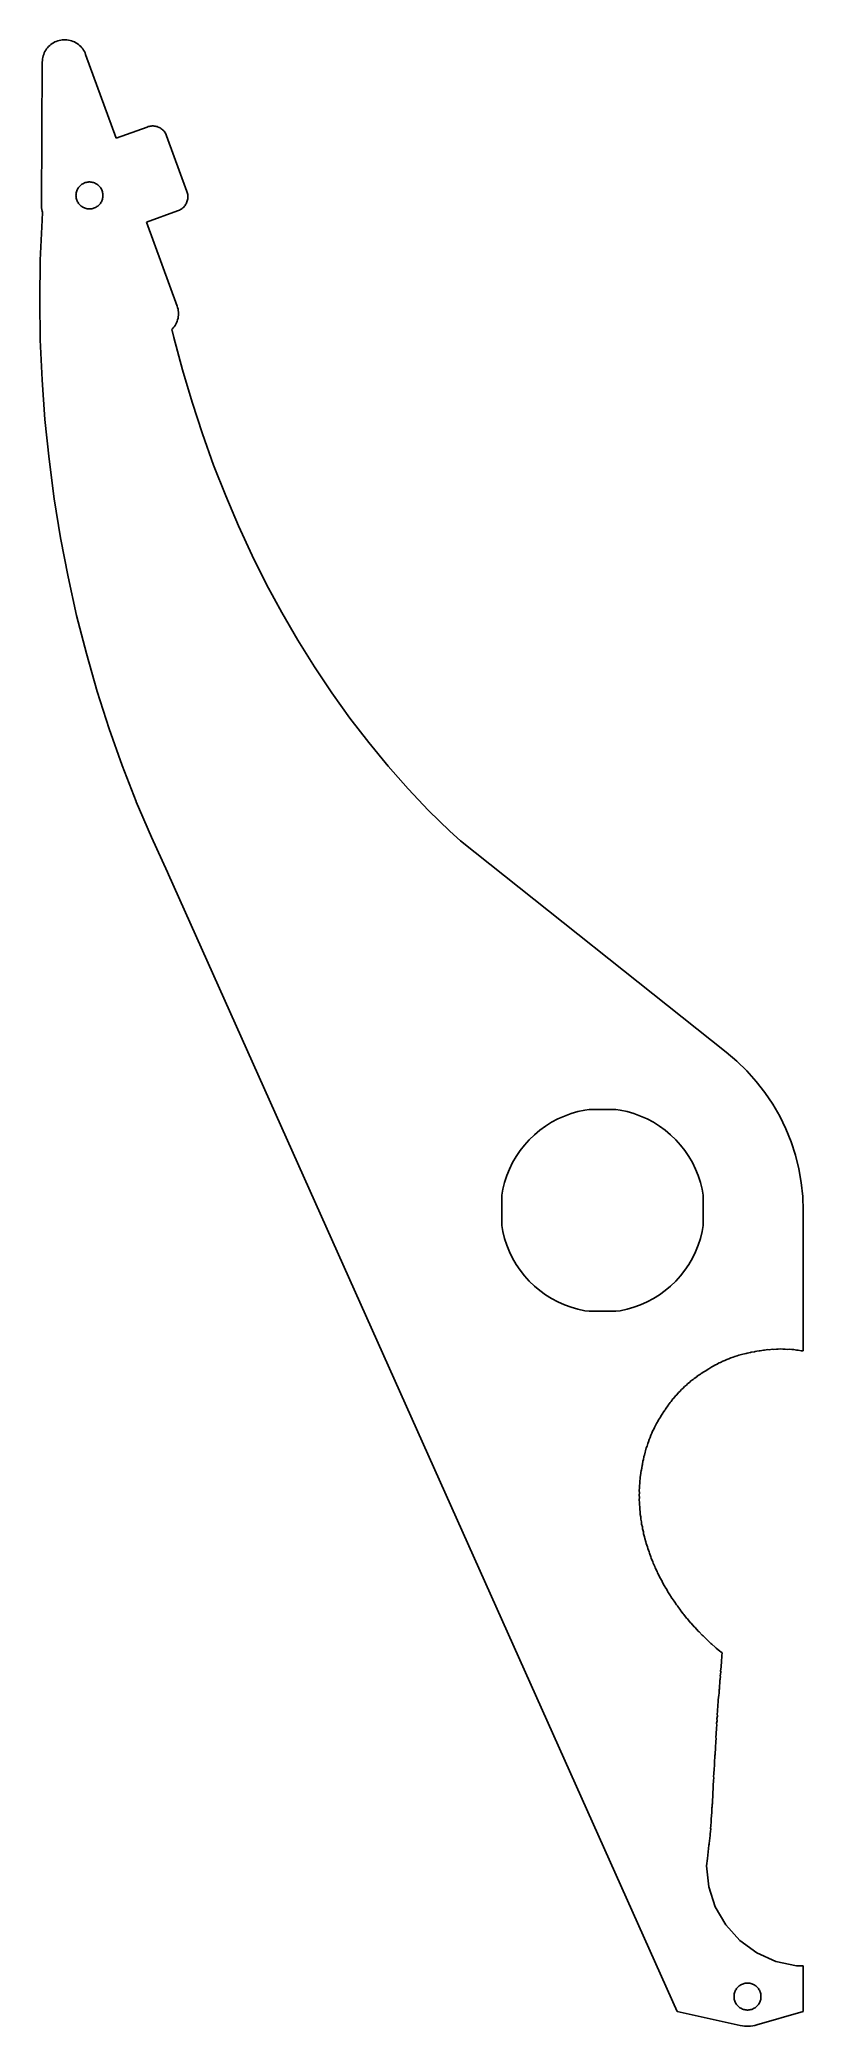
# Model space of a CAD drawing. Header units: metres. Extents: x -61 to 22, y -88 to 126.
import ezdxf

# ---------------------------------------------------------------- set-up
doc = ezdxf.new("R2010")
doc.units = ezdxf.units.M

msp = doc.modelspace()

# ---------------------------------------------------------------- linework, layer by layer
for p, q in [((-60.2069, 124.018), (-60.2359, 123.853)), ((-60.1663, 124.181), (-60.2069, 124.018)), ((-60.1146, 124.34), (-60.1663, 124.181)), ((-60.0518, 124.495), (-60.1146, 124.34)), ((-59.9784, 124.646), (-60.0518, 124.495)), ((-59.8946, 124.791), (-59.9784, 124.646)), ((-59.8009, 124.93), (-59.8946, 124.791)), ((-59.6978, 125.062), (-59.8009, 124.93)), ((-59.5857, 125.186), (-59.6978, 125.062)), ((-59.4652, 125.303), (-59.5857, 125.186)), ((-59.3369, 125.41), (-59.4652, 125.303)), ((-59.2014, 125.509), (-59.3369, 125.41)), ((-59.0593, 125.598), (-59.2014, 125.509)), ((-58.9114, 125.676), (-59.0593, 125.598)), ((-58.7584, 125.744), (-58.9114, 125.676)), ((-58.6009, 125.802), (-58.7584, 125.744)), ((-58.4399, 125.848), (-58.6009, 125.802)), ((-58.2761, 125.883), (-58.4399, 125.848)), ((-58.1102, 125.906), (-58.2761, 125.883)), ((-57.9431, 125.918), (-58.1102, 125.906)), ((-57.7755, 125.918), (-57.9431, 125.918)), ((-57.6084, 125.906), (-57.7755, 125.918)), ((-57.4425, 125.883), (-57.6084, 125.906)), ((-57.2787, 125.848), (-57.4425, 125.883)), ((-57.1177, 125.802), (-57.2787, 125.848)), ((-56.9602, 125.744), (-57.1177, 125.802)), ((-56.8072, 125.676), (-56.9602, 125.744)), ((-56.6593, 125.598), (-56.8072, 125.676)), ((-56.5172, 125.509), (-56.6593, 125.598)), ((-56.3817, 125.41), (-56.5172, 125.509)), ((-56.2534, 125.303), (-56.3817, 125.41)), ((-56.1329, 125.186), (-56.2534, 125.303)), ((-56.0208, 125.062), (-56.1329, 125.186)), ((-55.9177, 124.93), (-56.0208, 125.062)), ((-55.824, 124.791), (-55.9177, 124.93)), ((-55.7402, 124.646), (-55.824, 124.791)), ((-55.6668, 124.495), (-55.7402, 124.646)), ((-55.604, 124.34), (-55.6668, 124.495)), ((-52.3199, 115.317), (-55.604, 124.34)), ((-60.2593, 123.519), (-60.3652, 108.156)), ((-60.2535, 123.687), (-60.2593, 123.519)), ((-60.2359, 123.853), (-60.2535, 123.687)), ((-48.9899, 116.53), (-52.3199, 115.317)), ((-48.8849, 116.568), (-48.9899, 116.53)), ((-48.7776, 116.599), (-48.8849, 116.568)), ((-48.6684, 116.622), (-48.7776, 116.599)), ((-48.5578, 116.638), (-48.6684, 116.622)), ((-48.4464, 116.646), (-48.5578, 116.638)), ((-48.3347, 116.646), (-48.4464, 116.646)), ((-48.2233, 116.638), (-48.3347, 116.646)), ((-48.1127, 116.622), (-48.2233, 116.638)), ((-48.0034, 116.599), (-48.1127, 116.622)), ((-47.8961, 116.568), (-48.0034, 116.599)), ((-47.7912, 116.53), (-47.8961, 116.568)), ((-47.6891, 116.485), (-47.7912, 116.53)), ((-47.5905, 116.432), (-47.6891, 116.485)), ((-47.4958, 116.373), (-47.5905, 116.432)), ((-47.4055, 116.307), (-47.4958, 116.373)), ((-47.3199, 116.236), (-47.4055, 116.307)), ((-47.2396, 116.158), (-47.3199, 116.236)), ((-47.1649, 116.075), (-47.2396, 116.158)), ((-47.0961, 115.987), (-47.1649, 116.075)), ((-47.0336, 115.895), (-47.0961, 115.987)), ((-46.9778, 115.798), (-47.0336, 115.895)), ((-46.9288, 115.697), (-46.9778, 115.798)), ((-46.887, 115.594), (-46.9288, 115.697)), ((-44.6981, 109.58), (-46.887, 115.594)), ((-56.6395, 109.167), (-56.6359, 109.268)), ((-56.6359, 109.066), (-56.6395, 109.167)), ((-56.6359, 109.268), (-56.6254, 109.368)), ((-56.6254, 108.965), (-56.6359, 109.066)), ((-56.6254, 109.368), (-56.6078, 109.468)), ((-56.6078, 109.468), (-56.5833, 109.566)), ((-56.5833, 109.566), (-56.552, 109.663)), ((-56.552, 109.663), (-56.5141, 109.756)), ((-56.5141, 109.756), (-56.4697, 109.847)), ((-56.4697, 109.847), (-56.4191, 109.935)), ((-56.4191, 109.935), (-56.3625, 110.019)), ((-56.3625, 110.019), (-56.3002, 110.099)), ((-56.3002, 110.099), (-56.2325, 110.174)), ((-56.2325, 110.174), (-56.1597, 110.244)), ((-56.1597, 110.244), (-56.0822, 110.309)), ((-56.0822, 110.309), (-56.0003, 110.369)), ((-56.0003, 110.369), (-55.9145, 110.422)), ((-55.9145, 110.422), (-55.8251, 110.47)), ((-55.8251, 110.47), (-55.7327, 110.511)), ((-55.7327, 110.511), (-55.6375, 110.546)), ((-55.6375, 110.546), (-55.5403, 110.574)), ((-55.5403, 110.574), (-55.4413, 110.595)), ((-55.4413, 110.595), (-55.341, 110.609)), ((-55.341, 110.609), (-55.2401, 110.616)), ((-55.2401, 110.616), (-55.1389, 110.616)), ((-55.1389, 110.616), (-55.0379, 110.609)), ((-55.0379, 110.609), (-54.9377, 110.595)), ((-54.9377, 110.595), (-54.8387, 110.574)), ((-54.8387, 110.574), (-54.7414, 110.546)), ((-54.7414, 110.546), (-54.6463, 110.511)), ((-54.6463, 110.511), (-54.5538, 110.47)), ((-54.5538, 110.47), (-54.4645, 110.422)), ((-54.4645, 110.422), (-54.3786, 110.369)), ((-54.3786, 110.369), (-54.2968, 110.309)), ((-54.2968, 110.309), (-54.2192, 110.244)), ((-54.2192, 110.244), (-54.1464, 110.174)), ((-54.1464, 110.174), (-54.0787, 110.099)), ((-54.0787, 110.099), (-54.0164, 110.019)), ((-54.0164, 110.019), (-53.9598, 109.935)), ((-53.9598, 109.935), (-53.9092, 109.847)), ((-53.9092, 109.847), (-53.8648, 109.756)), ((-53.8648, 109.756), (-53.8269, 109.663)), ((-53.8269, 109.663), (-53.7956, 109.566)), ((-53.7956, 109.566), (-53.7712, 109.468)), ((-53.7712, 109.468), (-53.7536, 109.368)), ((-53.7536, 109.368), (-53.743, 109.268)), ((-53.743, 109.066), (-53.7536, 108.965)), ((-53.743, 109.268), (-53.7395, 109.167)), ((-53.7395, 109.167), (-53.743, 109.066)), ((-44.6636, 109.474), (-44.6981, 109.58)), ((-44.6366, 109.365), (-44.6636, 109.474)), ((-44.6172, 109.255), (-44.6366, 109.365)), ((-44.6055, 109.144), (-44.6172, 109.255)), ((-44.6016, 109.033), (-44.6055, 109.144)), ((-44.6055, 108.921), (-44.6016, 109.033)), ((-60.3652, 108.156), (-60.3593, 107.989)), ((-60.3593, 107.989), (-60.3418, 107.822)), ((-60.3418, 107.822), (-60.3127, 107.657)), ((-60.3127, 107.657), (-60.2722, 107.495)), ((-60.2283, 107.36), (-60.2901, 106.512)), ((-60.2722, 107.495), (-60.2283, 107.36)), ((-56.6078, 108.865), (-56.6254, 108.965)), ((-56.5833, 108.767), (-56.6078, 108.865)), ((-56.552, 108.671), (-56.5833, 108.767)), ((-56.5141, 108.577), (-56.552, 108.671)), ((-56.4697, 108.486), (-56.5141, 108.577)), ((-56.4191, 108.398), (-56.4697, 108.486)), ((-56.3625, 108.314), (-56.4191, 108.398)), ((-56.3002, 108.235), (-56.3625, 108.314)), ((-56.2325, 108.159), (-56.3002, 108.235)), ((-56.1597, 108.089), (-56.2325, 108.159)), ((-56.0822, 108.024), (-56.1597, 108.089)), ((-56.0003, 107.965), (-56.0822, 108.024)), ((-55.9145, 107.911), (-56.0003, 107.965)), ((-55.8251, 107.863), (-55.9145, 107.911)), ((-55.7327, 107.822), (-55.8251, 107.863)), ((-55.6375, 107.788), (-55.7327, 107.822)), ((-55.5403, 107.76), (-55.6375, 107.788)), ((-55.4413, 107.739), (-55.5403, 107.76)), ((-55.341, 107.725), (-55.4413, 107.739)), ((-55.2401, 107.718), (-55.341, 107.725)), ((-55.1389, 107.718), (-55.2401, 107.718)), ((-55.0379, 107.725), (-55.1389, 107.718)), ((-54.9377, 107.739), (-55.0379, 107.725)), ((-54.8387, 107.76), (-54.9377, 107.739)), ((-54.7414, 107.788), (-54.8387, 107.76)), ((-54.6463, 107.822), (-54.7414, 107.788)), ((-54.5538, 107.863), (-54.6463, 107.822)), ((-54.4645, 107.911), (-54.5538, 107.863)), ((-54.3786, 107.965), (-54.4645, 107.911)), ((-54.2968, 108.024), (-54.3786, 107.965)), ((-54.2192, 108.089), (-54.2968, 108.024)), ((-54.1464, 108.159), (-54.2192, 108.089)), ((-54.0787, 108.235), (-54.1464, 108.159)), ((-54.0164, 108.314), (-54.0787, 108.235)), ((-53.9598, 108.398), (-54.0164, 108.314)), ((-53.9092, 108.486), (-53.9598, 108.398)), ((-53.8648, 108.577), (-53.9092, 108.486)), ((-53.8269, 108.671), (-53.8648, 108.577)), ((-53.7956, 108.767), (-53.8269, 108.671)), ((-53.7712, 108.865), (-53.7956, 108.767)), ((-53.7536, 108.965), (-53.7712, 108.865)), ((-49.038, 106.3), (-45.7072, 107.511)), ((-45.7072, 107.511), (-45.6022, 107.549)), ((-45.6022, 107.549), (-45.5002, 107.595)), ((-45.5002, 107.595), (-45.4016, 107.647)), ((-45.4016, 107.647), (-45.3069, 107.706)), ((-45.3069, 107.706), (-45.2165, 107.772)), ((-45.2165, 107.772), (-45.131, 107.844)), ((-45.131, 107.844), (-45.0506, 107.921)), ((-45.0506, 107.921), (-44.9759, 108.004)), ((-44.9759, 108.004), (-44.9072, 108.092)), ((-44.9072, 108.092), (-44.8447, 108.185)), ((-44.8447, 108.185), (-44.7889, 108.281)), ((-44.7889, 108.281), (-44.7399, 108.382)), ((-44.7399, 108.382), (-44.6981, 108.485)), ((-44.6981, 108.485), (-44.6636, 108.592)), ((-44.6636, 108.592), (-44.6366, 108.7)), ((-44.6366, 108.7), (-44.6172, 108.81)), ((-44.6172, 108.81), (-44.6055, 108.921)), ((-60.2901, 106.512), (-60.4775, 102.221)), ((-45.7539, 97.2768), (-49.038, 106.3)), ((-60.4775, 102.221), (-60.54, 97.925)), ((-60.54, 97.925), (-60.4775, 93.629)), ((-45.7021, 97.1175), (-45.7539, 97.2768)), ((-45.6616, 96.955), (-45.7021, 97.1175)), ((-45.6325, 96.79), (-45.6616, 96.955)), ((-45.615, 96.6234), (-45.6325, 96.79)), ((-45.6325, 96.122), (-45.615, 96.2886)), ((-45.6091, 96.456), (-45.615, 96.6234)), ((-45.615, 96.2886), (-45.6091, 96.456)), ((-46.348, 94.7257), (-46.2827, 94.7888)), ((-46.2771, 94.6516), (-46.348, 94.7257)), ((-46.2827, 94.7888), (-46.1706, 94.9133)), ((-46.1013, 93.9043), (-46.2771, 94.6516)), ((-46.1706, 94.9133), (-46.0675, 95.0453)), ((-46.0675, 95.0453), (-45.9738, 95.1842)), ((-45.9738, 95.1842), (-45.89, 95.3292)), ((-45.89, 95.3292), (-45.8166, 95.4798)), ((-45.8166, 95.4798), (-45.7539, 95.6351)), ((-45.7539, 95.6351), (-45.7021, 95.7944)), ((-45.7021, 95.7944), (-45.6616, 95.957)), ((-45.6616, 95.957), (-45.6325, 96.122)), ((-60.4775, 93.629), (-60.2901, 89.3383)), ((-45.1729, 90.399), (-46.1013, 93.9043)), ((-44.1509, 86.938), (-45.1729, 90.399)), ((-60.2901, 89.3383), (-59.9781, 85.058)), ((-43.0367, 83.5255), (-44.1509, 86.938)), ((-59.9781, 85.058), (-59.5417, 80.7933)), ((-41.8315, 80.1656), (-43.0367, 83.5255)), ((-59.5417, 80.7933), (-58.9816, 76.5496)), ((-40.5368, 76.8624), (-41.8315, 80.1656)), ((-58.9816, 76.5496), (-58.2984, 72.3319)), ((-39.1543, 73.62), (-40.5368, 76.8624)), ((-37.6855, 70.4423), (-39.1543, 73.62)), ((-58.2984, 72.3319), (-57.4929, 68.1454)), ((-36.1324, 67.3331), (-37.6855, 70.4423)), ((-57.4929, 68.1454), (-56.5662, 63.9951)), ((-34.4967, 64.2963), (-36.1324, 67.3331)), ((-32.7805, 61.3356), (-34.4967, 64.2963)), ((-56.5662, 63.9951), (-55.5194, 59.8862)), ((-55.5194, 59.8862), (-54.3537, 55.8237)), ((-30.9858, 58.4545), (-32.7805, 61.3356)), ((-29.1149, 55.6566), (-30.9858, 58.4545)), ((-54.3537, 55.8237), (-53.0705, 51.8124)), ((-27.1701, 52.9453), (-29.1149, 55.6566)), ((-53.0705, 51.8124), (-51.6715, 47.8573)), ((-25.1536, 50.3239), (-27.1701, 52.9453)), ((-23.068, 47.7956), (-25.1536, 50.3239)), ((-51.6715, 47.8573), (-50.1625, 43.9741)), ((-20.9157, 45.3634), (-23.068, 47.7956)), ((-18.6995, 43.0304), (-20.9157, 45.3634)), ((-50.1625, 43.9741), (-50.1782, 43.9649)), ((-50.1782, 43.9649), (-49.8009, 43.1216)), ((-49.8009, 43.1216), (-48.5328, 40.1349)), ((-16.4221, 40.7993), (-18.6995, 43.0304)), ((-15.2693, 39.75), (-16.4221, 40.7993)), ((-48.5328, 40.1349), (-46.7969, 36.377)), ((-15.2595, 39.7488), (-15.2693, 39.75)), ((13.2983, 17.021), (-15.2595, 39.7488)), ((-46.7969, 36.377), (-46.6689, 36.1214)), ((-46.6689, 36.1214), (8.0375, -86.15)), ((14.4532, 16.0519), (13.2983, 17.021)), ((15.5377, 15.0046), (14.4532, 16.0519)), ((16.5466, 13.8842), (15.5377, 15.0046)), ((17.4748, 12.6962), (16.5466, 13.8842)), ((-2.64904, 10.6247), (-1.90145, 10.7836)), ((-1.90145, 10.7836), (-1.42931, 10.85)), ((-1.42931, 10.85), (1.42931, 10.85)), ((1.42931, 10.85), (1.90145, 10.7836)), ((1.90145, 10.7836), (2.64904, 10.6247)), ((18.3178, 11.4463), (17.4748, 12.6962)), ((19.0717, 10.1406), (18.3178, 11.4463)), ((-7.32698, 8.13743), (-6.74149, 8.62872)), ((-6.74149, 8.62872), (-6.12316, 9.07796)), ((-6.12316, 9.07796), (-5.475, 9.48298)), ((-5.475, 9.48298), (-4.80016, 9.84179)), ((-4.80016, 9.84179), (-4.10194, 10.1527)), ((-4.10194, 10.1527), (-3.38374, 10.4141)), ((-3.38374, 10.4141), (-2.64904, 10.6247)), ((2.64904, 10.6247), (3.38374, 10.4141)), ((3.38374, 10.4141), (4.10194, 10.1527)), ((4.10194, 10.1527), (4.80016, 9.84179)), ((4.80016, 9.84179), (5.475, 9.48298)), ((5.475, 9.48298), (6.12316, 9.07796)), ((6.12316, 9.07796), (6.74149, 8.62872)), ((6.74149, 8.62872), (7.32698, 8.13743)), ((19.7326, 8.78551), (19.0717, 10.1406)), ((20.2974, 7.38763), (19.7326, 8.78551)), ((-9.28613, 5.80262), (-8.85874, 6.43625)), ((-8.85874, 6.43625), (-8.38819, 7.03852)), ((-8.38819, 7.03852), (-7.87677, 7.60651)), ((-7.87677, 7.60651), (-7.32698, 8.13743)), ((7.32698, 8.13743), (7.87677, 7.60651)), ((7.87677, 7.60651), (8.38819, 7.03852)), ((8.38819, 7.03852), (8.85874, 6.43625)), ((8.85874, 6.43625), (9.28613, 5.80262)), ((20.7633, 5.95377), (20.2974, 7.38763)), ((-10.2896, 3.74512), (-10.0033, 4.45377)), ((-10.0033, 4.45377), (-9.66828, 5.14071)), ((-9.66828, 5.14071), (-9.28613, 5.80262)), ((9.28613, 5.80262), (9.66828, 5.14071)), ((9.66828, 5.14071), (10.0033, 4.45377)), ((10.0033, 4.45377), (10.2896, 3.74512)), ((21.128, 4.49089), (20.7633, 5.95377)), ((21.3898, 3.00614), (21.128, 4.49089)), ((-10.825, 1.6285), (-10.7107, 2.27663)), ((-10.7107, 2.27663), (-10.5258, 3.01823)), ((-10.5258, 3.01823), (-10.2896, 3.74512)), ((10.2896, 3.74512), (10.5258, 3.01823)), ((10.5258, 3.01823), (10.7107, 2.27663)), ((10.7107, 2.27663), (10.825, 1.6285)), ((21.5474, 1.50674), (21.3898, 3.00614)), ((-10.825, -1.6285), (-10.825, 1.6285)), ((10.825, 1.6285), (10.825, -1.6285)), ((21.6, 0), (21.5474, 1.50674)), ((21.6, -15.1068), (21.6, 0)), ((-10.7107, -2.27663), (-10.825, -1.6285)), ((10.825, -1.6285), (10.7107, -2.27663)), ((-10.5258, -3.01823), (-10.7107, -2.27663)), ((-10.2896, -3.74512), (-10.5258, -3.01823)), ((-10.0033, -4.45377), (-10.2896, -3.74512)), ((10.2896, -3.74512), (10.0033, -4.45377)), ((10.5258, -3.01823), (10.2896, -3.74512)), ((10.7107, -2.27663), (10.5258, -3.01823)), ((-9.66828, -5.14071), (-10.0033, -4.45377)), ((-9.28613, -5.80262), (-9.66828, -5.14071)), ((-8.85874, -6.43625), (-9.28613, -5.80262)), ((9.28613, -5.80262), (8.85874, -6.43625)), ((9.66828, -5.14071), (9.28613, -5.80262)), ((10.0033, -4.45377), (9.66828, -5.14071)), ((-8.38819, -7.03852), (-8.85874, -6.43625)), ((-7.87677, -7.60651), (-8.38819, -7.03852)), ((-7.32698, -8.13743), (-7.87677, -7.60651)), ((-6.74149, -8.62872), (-7.32698, -8.13743)), ((7.32698, -8.13743), (6.74149, -8.62872)), ((7.87677, -7.60651), (7.32698, -8.13743)), ((8.38819, -7.03852), (7.87677, -7.60651)), ((8.85874, -6.43625), (8.38819, -7.03852)), ((-6.12316, -9.07796), (-6.74149, -8.62872)), ((-5.475, -9.48298), (-6.12316, -9.07796)), ((-4.80016, -9.84179), (-5.475, -9.48298)), ((-4.10194, -10.1527), (-4.80016, -9.84179)), ((-3.38374, -10.4141), (-4.10194, -10.1527)), ((-2.64904, -10.6247), (-3.38374, -10.4141)), ((-1.90145, -10.7836), (-2.64904, -10.6247)), ((2.64904, -10.6247), (1.90145, -10.7836)), ((3.38374, -10.4141), (2.64904, -10.6247)), ((4.10194, -10.1527), (3.38374, -10.4141)), ((4.80016, -9.84179), (4.10194, -10.1527)), ((5.475, -9.48298), (4.80016, -9.84179)), ((6.12316, -9.07796), (5.475, -9.48298)), ((6.74149, -8.62872), (6.12316, -9.07796)), ((-1.42931, -10.85), (-1.90145, -10.7836)), ((1.42931, -10.85), (-1.42931, -10.85)), ((1.90145, -10.7836), (1.42931, -10.85)), ((17.9163, -14.9771), (18.242, -14.9314)), ((18.242, -14.9314), (18.4037, -14.9427)), ((18.4037, -14.9427), (18.7059, -14.9073)), ((18.7059, -14.9073), (18.8941, -14.9249)), ((18.8941, -14.9249), (19.1729, -14.8989)), ((19.1729, -14.8989), (19.3871, -14.9239)), ((19.3871, -14.9239), (19.6425, -14.906)), ((19.6425, -14.906), (19.8822, -14.9397)), ((19.8822, -14.9397), (20.1143, -14.9289)), ((20.1143, -14.9289), (20.3791, -14.9724)), ((11.1017, -17.2409), (11.3625, -17.0605)), ((11.3625, -17.0605), (11.4376, -17.0291)), ((11.4376, -17.0291), (11.7487, -16.8245)), ((11.7487, -16.8245), (11.8517, -16.7843)), ((11.8517, -16.7843), (12.1432, -16.6022)), ((12.1432, -16.6022), (12.2745, -16.5544)), ((12.2745, -16.5544), (12.5455, -16.3937)), ((12.5455, -16.3937), (12.7056, -16.3396)), ((12.7056, -16.3396), (12.9554, -16.1992)), ((12.9554, -16.1992), (13.1446, -16.1401)), ((13.1446, -16.1401), (13.3726, -16.0189)), ((13.3726, -16.0189), (13.591, -15.9563)), ((13.591, -15.9563), (13.7965, -15.8531)), ((13.7965, -15.8531), (14.0445, -15.7882)), ((14.0445, -15.7882), (14.227, -15.7018)), ((14.227, -15.7018), (14.5047, -15.636)), ((14.5047, -15.636), (14.6635, -15.5653)), ((14.6635, -15.5653), (14.9711, -15.4999)), ((14.9711, -15.4999), (15.1058, -15.4436)), ((15.1058, -15.4436), (15.4432, -15.3801)), ((15.4432, -15.3801), (15.5535, -15.337)), ((15.5535, -15.337), (15.9208, -15.2767)), ((15.9208, -15.2767), (16.0061, -15.2456)), ((16.0061, -15.2456), (16.3643, -15.1952)), ((16.3643, -15.1952), (16.4239, -15.1811)), ((16.4239, -15.1811), (16.4292, -15.181)), ((16.4292, -15.181), (16.4634, -15.1694)), ((16.4634, -15.1694), (16.6019, -15.1533)), ((16.6019, -15.1533), (16.872, -15.0958)), ((16.872, -15.0958), (16.9523, -15.0958)), ((16.9523, -15.0958), (17.3246, -15.0257)), ((17.3246, -15.0257), (17.4323, -15.0282)), ((17.4323, -15.0282), (17.7814, -14.9709)), ((17.7814, -14.9709), (17.9163, -14.9771)), ((20.3791, -14.9724), (20.5879, -14.9676)), ((20.5879, -14.9676), (20.8772, -15.0221)), ((20.8772, -15.0221), (21.063, -15.0221)), ((21.063, -15.0221), (21.3761, -15.0886)), ((21.3761, -15.0886), (21.5391, -15.0924)), ((21.5391, -15.0924), (21.6, -15.1068)), ((8.49401, -19.2587), (8.66912, -19.1186)), ((8.66912, -19.1186), (8.82105, -18.9417)), ((8.82105, -18.9417), (9.02182, -18.7886)), ((9.02182, -18.7886), (9.15833, -18.637)), ((9.15833, -18.637), (9.38555, -18.4719)), ((9.38555, -18.4719), (9.50553, -18.3447)), ((9.50553, -18.3447), (9.75995, -18.1688)), ((9.75995, -18.1688), (9.86234, -18.0652)), ((9.86234, -18.0652), (10.1447, -17.8795)), ((10.1447, -17.8795), (10.2284, -17.7986)), ((10.2284, -17.7986), (10.5393, -17.6043)), ((10.5393, -17.6043), (10.6035, -17.5452)), ((10.6035, -17.5452), (10.9164, -17.3596)), ((10.9164, -17.3596), (10.9672, -17.3228)), ((10.9672, -17.3228), (10.9871, -17.3053)), ((10.9871, -17.3053), (11.1017, -17.2409)), ((6.78746, -21.3668), (6.85184, -21.2844)), ((6.85184, -21.2844), (7.0229, -21.0176)), ((7.0229, -21.0176), (7.0829, -20.9569)), ((7.0829, -20.9569), (7.29427, -20.6435)), ((7.29427, -20.6435), (7.37542, -20.5652)), ((7.37542, -20.5652), (7.57735, -20.2803)), ((7.57735, -20.2803), (7.68062, -20.1851)), ((7.68062, -20.1851), (7.87186, -19.9283)), ((7.87186, -19.9283), (7.99818, -19.8172)), ((7.99818, -19.8172), (8.17751, -19.5876)), ((8.17751, -19.5876), (8.3278, -19.4615)), ((8.3278, -19.4615), (8.49401, -19.2587)), ((5.52509, -23.5141), (5.58942, -23.3308)), ((5.58942, -23.3308), (5.74513, -23.075)), ((5.74513, -23.075), (5.80425, -22.9183)), ((5.80425, -22.9183), (5.9791, -22.6456)), ((5.9791, -22.6456), (6.03172, -22.5154)), ((6.03172, -22.5154), (6.22673, -22.2262)), ((6.22673, -22.2262), (6.27158, -22.1223)), ((6.27158, -22.1223), (6.48777, -21.8173)), ((6.48777, -21.8173), (6.52359, -21.7393)), ((6.52359, -21.7393), (6.71416, -21.4833)), ((6.71416, -21.4833), (6.76352, -21.4022)), ((6.76352, -21.4022), (6.7773, -21.3876)), ((6.7773, -21.3876), (6.78746, -21.3668)), ((4.64194, -25.8423), (4.71326, -25.525)), ((4.71326, -25.525), (4.78888, -25.3603)), ((4.78888, -25.3603), (4.86135, -25.0697)), ((4.86135, -25.0697), (4.95088, -24.8861)), ((4.95088, -24.8861), (5.02323, -24.6222)), ((5.02323, -24.6222), (5.12773, -24.4201)), ((5.12773, -24.4201), (5.19868, -24.1831)), ((5.19868, -24.1831), (5.31921, -23.9626)), ((5.31921, -23.9626), (5.38749, -23.7525)), ((5.38749, -23.7525), (5.52509, -23.5141)), ((4.20951, -27.8322), (4.2177, -27.7686)), ((4.2177, -27.7686), (4.21817, -27.7278)), ((4.21817, -27.7278), (4.22934, -27.6782)), ((4.22934, -27.6782), (4.26277, -27.4183)), ((4.26277, -27.4183), (4.29332, -27.3313)), ((4.29332, -27.3313), (4.35374, -26.9349)), ((4.35374, -26.9349), (4.39397, -26.8282)), ((4.39397, -26.8282), (4.45927, -26.4579)), ((4.45927, -26.4579), (4.51024, -26.3318)), ((4.51024, -26.3318), (4.57917, -25.9878)), ((4.57917, -25.9878), (4.64194, -25.8423)), ((3.95053, -30.1534), (3.98685, -29.8079)), ((3.97458, -29.6577), (4.02107, -29.2965)), ((3.98685, -29.8079), (3.97458, -29.6577)), ((4.01352, -29.1669), (4.07099, -28.7899)), ((4.02107, -29.2965), (4.01352, -29.1669)), ((4.0672, -28.6814), (4.13648, -28.2885)), ((4.07099, -28.7899), (4.0672, -28.6814)), ((4.13547, -28.2016), (4.17794, -27.9897)), ((4.13648, -28.2885), (4.13547, -28.2016)), ((4.17794, -27.9897), (4.18654, -27.9079)), ((4.18654, -27.9079), (4.20689, -27.8453)), ((4.20689, -27.8453), (4.20951, -27.8322)), ((3.94151, -30.6536), (3.96844, -30.3237)), ((3.96594, -30.8436), (3.94151, -30.6536)), ((3.94762, -31.1581), (3.96594, -30.8436)), ((3.97946, -31.367), (3.94762, -31.1581)), ((3.96844, -30.3237), (3.95053, -30.1534)), ((3.96901, -31.6664), (3.97946, -31.367)), ((4.00908, -31.8936), (3.96901, -31.6664)), ((4.00577, -32.1781), (4.00908, -31.8936)), ((4.05486, -32.423), (4.00577, -32.1781)), ((4.058, -32.6929), (4.05486, -32.423)), ((4.11687, -32.9548), (4.058, -32.6929)), ((4.12579, -33.2103), (4.11687, -32.9548)), ((4.19517, -33.4886), (4.12579, -33.2103)), ((4.20923, -33.7301), (4.19517, -33.4886)), ((4.28979, -34.0239), (4.20923, -33.7301)), ((4.30839, -34.2517), (4.28979, -34.0239)), ((4.40077, -34.5603), (4.30839, -34.2517)), ((4.42333, -34.7749), (4.40077, -34.5603)), ((4.52814, -35.0975), (4.42333, -34.7749)), ((4.55411, -35.2993), (4.52814, -35.0975)), ((4.6719, -35.635), (4.55411, -35.2993)), ((4.70076, -35.8243), (4.6719, -35.635)), ((4.83207, -36.1724), (4.70076, -35.8243)), ((4.86333, -36.3498), (4.83207, -36.1724)), ((5.00862, -36.7094), (4.86333, -36.3498)), ((5.04185, -36.8751), (5.00862, -36.7094)), ((5.20155, -37.2454), (5.04185, -36.8751)), ((5.23632, -37.4001), (5.20155, -37.2454)), ((5.41083, -37.7801), (5.23632, -37.4001)), ((5.44676, -37.9242), (5.41083, -37.7801)), ((5.63641, -38.313), (5.44676, -37.9242)), ((5.67317, -38.4471), (5.63641, -38.313)), ((5.87827, -38.8439), (5.67317, -38.4471)), ((5.91554, -38.9684), (5.87827, -38.8439)), ((6.13634, -39.3722), (5.91554, -38.9684)), ((6.17384, -39.4877), (6.13634, -39.3722)), ((6.40242, -39.8836), (6.17384, -39.4877)), ((6.41378, -39.9069), (6.40242, -39.8836)), ((6.44805, -40.0046), (6.41378, -39.9069)), ((6.64761, -40.3324), (6.44805, -40.0046)), ((6.70989, -40.4528), (6.64761, -40.3324)), ((6.71622, -40.4606), (6.70989, -40.4528)), ((6.73813, -40.5187), (6.71622, -40.4606)), ((6.90773, -40.7832), (6.73813, -40.5187)), ((6.99864, -40.9495), (6.90773, -40.7832)), ((7.02323, -40.9781), (6.99864, -40.9495)), ((7.04403, -41.0296), (7.02323, -40.9781)), ((7.18302, -41.2356), (7.04403, -41.0296)), ((7.30275, -41.443), (7.18302, -41.2356)), ((7.34583, -41.4909), (7.30275, -41.443)), ((7.3657, -41.5369), (7.34583, -41.4909)), ((7.47373, -41.6893), (7.3657, -41.5369)), ((7.62215, -41.9331), (7.47373, -41.6893)), ((7.68388, -41.9985), (7.62215, -41.9331)), ((7.70306, -42.0403), (7.68388, -41.9985)), ((7.78008, -42.1437), (7.70306, -42.0403)), ((7.95679, -42.4193), (7.78008, -42.1437)), ((8.03443, -42.4979), (7.95679, -42.4193)), ((8.03955, -42.5055), (8.03443, -42.4979)), ((8.05605, -42.5393), (8.03955, -42.5055)), ((8.10227, -42.5985), (8.05605, -42.5393)), ((8.30659, -42.9014), (8.10227, -42.5985)), ((8.39031, -42.9822), (8.30659, -42.9014)), ((8.41879, -43.0224), (8.39031, -42.9822)), ((8.42458, -43.0336), (8.41879, -43.0224)), ((8.44051, -43.0531), (8.42458, -43.0336)), ((8.67147, -43.3788), (8.44051, -43.0531)), ((8.76104, -43.4614), (8.67147, -43.3788)), ((9.05134, -43.8513), (8.76104, -43.4614)), ((9.14652, -43.9351), (9.05134, -43.8513)), ((9.4461, -44.3185), (9.14652, -43.9351)), ((9.5466, -44.4028), (9.4461, -44.3185)), ((9.85565, -44.78), (9.5466, -44.4028)), ((9.96116, -44.8644), (9.85565, -44.78)), ((10.2799, -45.2354), (9.96116, -44.8644)), ((10.39, -45.3194), (10.2799, -45.2354)), ((10.7186, -45.6843), (10.39, -45.3194)), ((10.8331, -45.7675), (10.7186, -45.6843)), ((11.1718, -46.1265), (10.8331, -45.7675)), ((11.2902, -46.2084), (11.1718, -46.1265)), ((11.6393, -46.5616), (11.2902, -46.2084)), ((11.7611, -46.6417), (11.6393, -46.5616)), ((12.1208, -46.9891), (11.7611, -46.6417)), ((12.2457, -47.0671), (12.1208, -46.9891)), ((12.6164, -47.4088), (12.2457, -47.0671)), ((12.7437, -47.4843), (12.6164, -47.4088)), ((12.7111, -49.5304), (12.76, -49.1122)), ((12.8727, -47.5977), (12.7437, -47.4843)), ((12.7491, -48.9781), (12.8003, -48.5797)), ((12.76, -49.1122), (12.7491, -48.9781)), ((12.7894, -48.4227), (12.8425, -48.0445)), ((12.8003, -48.5797), (12.7894, -48.4227)), ((12.832, -47.8643), (12.8727, -47.5977)), ((12.8425, -48.0445), (12.832, -47.8643)), ((12.5755, -51.438), (12.5891, -51.0495)), ((12.5891, -51.0495), (12.618, -50.9334)), ((12.618, -50.9334), (12.6372, -50.5213)), ((12.6372, -50.5213), (12.6602, -50.4333)), ((12.6602, -50.4333), (12.6643, -50.3901)), ((12.6643, -50.3901), (12.6799, -50.1213)), ((12.6755, -50.0796), (12.7215, -49.642)), ((12.6799, -50.1213), (12.6755, -50.0796)), ((12.7215, -49.642), (12.7111, -49.5304)), ((12.4185, -53.13), (12.4579, -52.9336)), ((12.422, -53.4259), (12.4185, -53.13)), ((12.4579, -52.6148), (12.4955, -52.4381)), ((12.4579, -52.9336), (12.4579, -52.6148)), ((12.4955, -52.4381), (12.4994, -52.0963)), ((12.4994, -52.0963), (12.5347, -51.9396)), ((12.5347, -51.9396), (12.5432, -51.5745)), ((12.5432, -51.5745), (12.5755, -51.438)), ((12.2535, -55.6545), (12.2944, -55.3636)), ((12.2823, -55.1566), (12.3239, -54.884)), ((12.2944, -55.3636), (12.2823, -55.1566)), ((12.3132, -54.6552), (12.355, -54.4012)), ((12.3239, -54.884), (12.3132, -54.6552)), ((12.3462, -54.1503), (12.3877, -53.9151)), ((12.355, -54.4012), (12.3462, -54.1503)), ((12.3813, -53.6419), (12.422, -53.4259)), ((12.3877, -53.9151), (12.3813, -53.6419)), ((12.1586, -57.6094), (12.1922, -57.2492)), ((12.1681, -57.6909), (12.1586, -57.6094)), ((12.1793, -57.1262), (12.2154, -56.7828)), ((12.1922, -57.2492), (12.1793, -57.1262)), ((12.202, -56.6393), (12.2401, -56.313)), ((12.2154, -56.7828), (12.202, -56.6393)), ((12.2267, -56.1487), (12.2665, -55.84)), ((12.2401, -56.313), (12.2267, -56.1487)), ((12.2665, -55.84), (12.2535, -55.6545)), ((12.0041, -59.9686), (12.0355, -59.8018)), ((12.0323, -59.5247), (12.0623, -59.3752)), ((12.0355, -59.8018), (12.0323, -59.5247)), ((12.0623, -59.077), (12.0903, -58.9451)), ((12.0623, -59.3752), (12.0623, -59.077)), ((12.0903, -58.9451), (12.094, -58.6255)), ((12.094, -58.6255), (12.1197, -58.5114)), ((12.1197, -58.5114), (12.1276, -58.1702)), ((12.1276, -58.1702), (12.1423, -58.1081)), ((12.1398, -58.0888), (12.1574, -57.8743)), ((12.1423, -58.1081), (12.1398, -58.0888)), ((12.1574, -57.8743), (12.1631, -57.7112)), ((12.1631, -57.7112), (12.1681, -57.6909)), ((11.8891, -62.1285), (11.921, -61.8805)), ((11.9087, -61.7046), (11.9414, -61.4721)), ((11.921, -61.8805), (11.9087, -61.7046)), ((11.93, -61.2766), (11.963, -61.06)), ((11.9414, -61.4721), (11.93, -61.2766)), ((11.953, -60.8445), (11.9859, -60.6442)), ((11.963, -61.06), (11.953, -60.8445)), ((11.9777, -60.4085), (12.0101, -60.2248)), ((11.9859, -60.6442), (11.9777, -60.4085)), ((12.0101, -60.2248), (12.0041, -59.9686)), ((11.8031, -64.1329), (11.806, -63.8789)), ((11.806, -63.8789), (11.8271, -63.7851)), ((11.8269, -63.783), (11.8311, -63.7316)), ((11.8271, -63.7851), (11.8269, -63.783)), ((11.8311, -63.7316), (11.8365, -63.4981)), ((11.8365, -63.4981), (11.8484, -63.4477)), ((11.84, -63.3756), (11.8673, -63.0834)), ((11.8484, -63.4477), (11.84, -63.3756)), ((11.8548, -62.9641), (11.884, -62.6862)), ((11.8673, -63.0834), (11.8548, -62.9641)), ((11.8711, -62.5484), (11.9019, -62.2852)), ((11.884, -62.6862), (11.8711, -62.5484)), ((11.9019, -62.2852), (11.8891, -62.1285)), ((11.631, -66.427), (11.6603, -66.218)), ((11.6521, -66.0758), (11.6819, -65.8803)), ((11.6603, -66.218), (11.6521, -66.0758)), ((11.6744, -65.7204), (11.7043, -65.5386)), ((11.6819, -65.8803), (11.6744, -65.7204)), ((11.6981, -65.3606), (11.7276, -65.1931)), ((11.7043, -65.5386), (11.6981, -65.3606)), ((11.723, -64.9965), (11.7519, -64.8436)), ((11.7276, -65.1931), (11.723, -64.9965)), ((11.7493, -64.6282), (11.777, -64.4902)), ((11.7519, -64.8436), (11.7493, -64.6282)), ((11.777, -64.2557), (11.8031, -64.1329)), ((11.777, -64.4902), (11.777, -64.2557)), ((11.283, -69.7106), (11.436, -68.2546)), ((11.436, -68.2546), (11.4677, -68.1571)), ((11.4677, -68.0327), (11.5001, -67.8801)), ((11.4677, -68.1571), (11.4677, -68.0327)), ((11.5001, -67.8801), (11.5018, -67.7362)), ((11.5018, -67.7362), (11.5331, -67.5969)), ((11.5331, -67.5969), (11.5368, -67.4353)), ((11.5368, -67.4353), (11.5666, -67.3097)), ((11.5666, -67.3097), (11.5729, -67.13)), ((11.5729, -67.13), (11.6007, -67.0184)), ((11.6007, -67.0184), (11.6099, -66.8205)), ((11.6099, -66.8205), (11.6138, -66.8059)), ((11.6111, -66.7737), (11.6397, -66.5517)), ((11.6138, -66.8059), (11.6111, -66.7737)), ((11.6397, -66.5517), (11.631, -66.427)), ((11.2, -70.5), (11.2267, -70.2459)), ((11.436, -72.7454), (11.2, -70.5)), ((11.2, -70.5), (11.2, -70.5)), ((11.2, -70.5), (11.2, -70.5)), ((11.2265, -70.244), (11.2301, -70.2135)), ((11.2267, -70.2459), (11.2265, -70.244)), ((11.2301, -70.2135), (11.254, -69.9859)), ((11.2538, -69.9835), (11.2563, -69.964)), ((11.254, -69.9859), (11.2538, -69.9835)), ((11.2563, -69.964), (11.282, -69.7199)), ((11.2819, -69.7183), (11.283, -69.7106)), ((11.282, -69.7199), (11.2819, -69.7183)), ((12.1337, -74.8928), (11.436, -72.7454)), ((11.436, -72.7454), (11.436, -72.7454)), ((13.2626, -76.8481), (12.1337, -74.8928)), ((14.7734, -78.526), (13.2626, -76.8481)), ((16.6, -79.8531), (14.7734, -78.526)), ((18.6626, -80.7714), (16.6, -79.8531)), ((20.8711, -81.2408), (18.6626, -80.7714)), ((14.7892, -83.3479), (14.875, -83.2943)), ((14.875, -83.2943), (14.9644, -83.2467)), ((14.9644, -83.2467), (15.0568, -83.2056)), ((15.0568, -83.2056), (15.1519, -83.171)), ((15.1519, -83.171), (15.2492, -83.1431)), ((15.2492, -83.1431), (15.3482, -83.122)), ((15.3482, -83.122), (15.4484, -83.1079)), ((15.4484, -83.1079), (15.5494, -83.1009)), ((15.5494, -83.1009), (15.6506, -83.1009)), ((15.6506, -83.1009), (15.7516, -83.1079)), ((15.7516, -83.1079), (15.8518, -83.122)), ((15.8518, -83.122), (15.9508, -83.1431)), ((15.9508, -83.1431), (16.0481, -83.171)), ((16.0481, -83.171), (16.1432, -83.2056)), ((16.1432, -83.2056), (16.2356, -83.2467)), ((16.2356, -83.2467), (16.325, -83.2943)), ((16.325, -83.2943), (16.4108, -83.3479)), ((21.6, -81.2408), (20.8711, -81.2408)), ((21.6, -86.15), (21.6, -81.2408)), ((14.15, -84.55), (14.1535, -84.4489)), ((14.1535, -84.6511), (14.15, -84.55)), ((14.1535, -84.4489), (14.1641, -84.3482)), ((14.1641, -84.7518), (14.1535, -84.6511)), ((14.1641, -84.3482), (14.1817, -84.2485)), ((14.1817, -84.8515), (14.1641, -84.7518)), ((14.1817, -84.2485), (14.2062, -84.1503)), ((14.2062, -84.9497), (14.1817, -84.8515)), ((14.2062, -84.1503), (14.2374, -84.0541)), ((14.2374, -85.0459), (14.2062, -84.9497)), ((14.2374, -84.0541), (14.2754, -83.9602)), ((14.2754, -85.1398), (14.2374, -85.0459)), ((14.2754, -83.9602), (14.3197, -83.8693)), ((14.3197, -85.2307), (14.2754, -85.1398)), ((14.3197, -83.8693), (14.3703, -83.7816)), ((14.3703, -85.3184), (14.3197, -85.2307)), ((14.3703, -83.7816), (14.4269, -83.6977)), ((14.4269, -85.4023), (14.3703, -85.3184)), ((14.4269, -83.6977), (14.4892, -83.618)), ((14.4892, -85.482), (14.4269, -85.4023)), ((14.4892, -83.618), (14.557, -83.5427)), ((14.557, -83.5427), (14.6298, -83.4724)), ((14.6298, -83.4724), (14.7073, -83.4074)), ((14.7073, -83.4074), (14.7892, -83.3479)), ((16.4108, -83.3479), (16.4927, -83.4074)), ((16.4927, -83.4074), (16.5702, -83.4724)), ((16.5702, -83.4724), (16.643, -83.5427)), ((16.643, -83.5427), (16.7108, -83.618)), ((16.7108, -83.618), (16.7731, -83.6977)), ((16.7731, -85.4023), (16.7108, -85.482)), ((16.7731, -83.6977), (16.8297, -83.7816)), ((16.8297, -85.3184), (16.7731, -85.4023)), ((16.8297, -83.7816), (16.8803, -83.8693)), ((16.8803, -85.2307), (16.8297, -85.3184)), ((16.8803, -83.8693), (16.9246, -83.9602)), ((16.9246, -85.1398), (16.8803, -85.2307)), ((16.9246, -83.9602), (16.9626, -84.0541)), ((16.9626, -85.0459), (16.9246, -85.1398)), ((16.9626, -84.0541), (16.9938, -84.1503)), ((16.9938, -84.9497), (16.9626, -85.0459)), ((16.9938, -84.1503), (17.0183, -84.2485)), ((17.0183, -84.8515), (16.9938, -84.9497)), ((17.0183, -84.2485), (17.0359, -84.3482)), ((17.0359, -84.7518), (17.0183, -84.8515)), ((17.0359, -84.3482), (17.0465, -84.4489)), ((17.0465, -84.6511), (17.0359, -84.7518)), ((17.0465, -84.4489), (17.05, -84.55)), ((17.05, -84.55), (17.0465, -84.6511)), ((8.0375, -86.15), (14.8258, -87.6549)), ((14.557, -85.5573), (14.4892, -85.482)), ((14.6298, -85.6276), (14.557, -85.5573)), ((14.7073, -85.6926), (14.6298, -85.6276)), ((14.7892, -85.7521), (14.7073, -85.6926)), ((14.875, -85.8057), (14.7892, -85.7521)), ((14.9644, -85.8533), (14.875, -85.8057)), ((15.0568, -85.8944), (14.9644, -85.8533)), ((15.1519, -85.929), (15.0568, -85.8944)), ((15.2492, -85.9569), (15.1519, -85.929)), ((15.3482, -85.978), (15.2492, -85.9569)), ((15.4484, -85.9921), (15.3482, -85.978)), ((15.5494, -85.9991), (15.4484, -85.9921)), ((15.6506, -85.9991), (15.5494, -85.9991)), ((15.7516, -85.9921), (15.6506, -85.9991)), ((15.8518, -85.978), (15.7516, -85.9921)), ((15.9508, -85.9569), (15.8518, -85.978)), ((16.0481, -85.929), (15.9508, -85.9569)), ((16.1432, -85.8944), (16.0481, -85.929)), ((16.2356, -85.8533), (16.1432, -85.8944)), ((16.325, -85.8057), (16.2356, -85.8533)), ((16.4108, -85.7521), (16.325, -85.8057)), ((16.3741, -87.6549), (16.5889, -87.5934)), ((16.4927, -85.6926), (16.4108, -85.7521)), ((16.5702, -85.6276), (16.4927, -85.6926)), ((16.643, -85.5573), (16.5702, -85.6276)), ((16.5889, -87.5934), (21.6, -86.15)), ((16.7108, -85.482), (16.643, -85.5573)), ((14.8258, -87.6549), (15.0443, -87.7014)), ((15.0443, -87.7014), (15.2655, -87.7325)), ((15.2655, -87.7325), (15.4883, -87.748)), ((15.4883, -87.748), (15.7117, -87.748)), ((15.7117, -87.748), (15.9345, -87.7325)), ((15.9345, -87.7325), (16.1557, -87.7014)), ((16.1557, -87.7014), (16.3741, -87.6549))]:
    msp.add_line(p, q)

doc.saveas('drawing.dxf')
